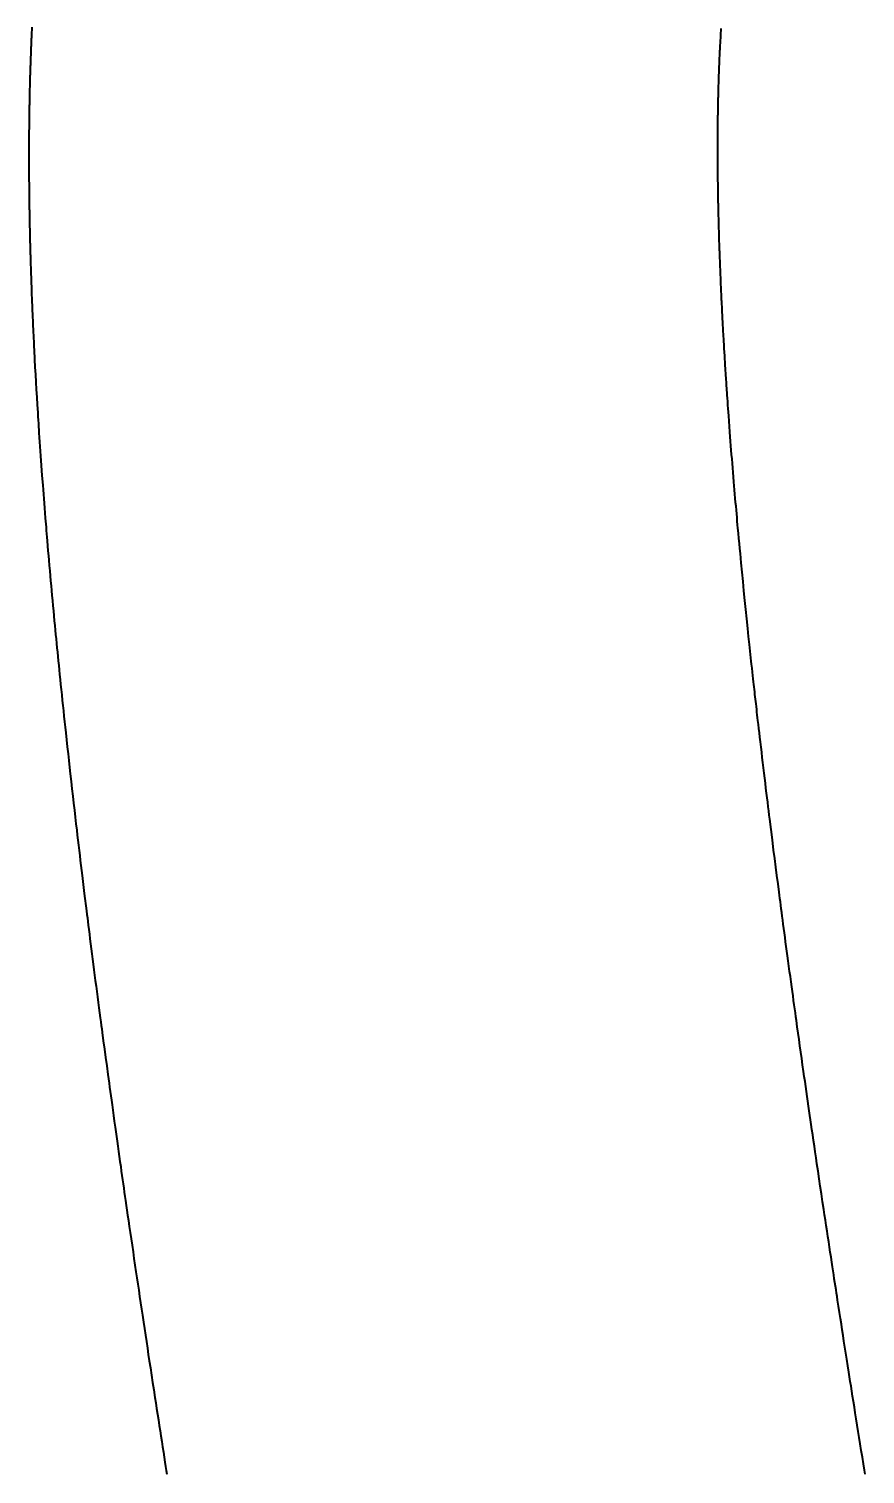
# Model space of a CAD drawing. Header units: millimetres. Extents: x 15 to 415, y 5 to 292.
# Drawn here: x 136.62 to 139.9, y 239.42 to 245.1 of the extents above; entities that cross this region are included whole.
import ezdxf

# ---------------------------------------------------------------- set-up
doc = ezdxf.new("R2010")
doc.units = ezdxf.units.MM
doc.layers.add('Geometries', color=7, linetype='Continuous')

msp = doc.modelspace()

# ---------------------------------------------------------------- linework, layer by layer
at = {"layer": 'Geometries', "linetype": 'Continuous', "lineweight": 40, "flags": 128}
for points in [[(136.6277, 245.1121), (136.6272, 245.1013), (136.6267, 245.0908), (136.6263, 245.0807), (136.6258, 245.0714), (136.6255, 245.0644), (136.6253, 245.0579), (136.625, 245.0515), (136.6247, 245.0449), (136.6245, 245.0383), (136.6242, 245.0318), (136.6239, 245.0251), (136.6237, 245.0181), (136.6234, 245.0106), (136.6231, 245.0025), (136.6228, 244.9939), (136.6225, 244.9867), (136.6223, 244.9793), (136.622, 244.9715), (136.6218, 244.9641), (136.6216, 244.9571), (136.6214, 244.9506), (136.6211, 244.9434), (136.6209, 244.9368), (136.6208, 244.9309), (136.6206, 244.9251), (136.6204, 244.9193), (136.6203, 244.9148), (136.6202, 244.9102), (136.6201, 244.9057), (136.6199, 244.9011), (136.6198, 244.8963), (136.6197, 244.8906), (136.6195, 244.8842), (136.6193, 244.8771), (136.6191, 244.8693), (136.619, 244.8609), (136.6188, 244.8518), (136.6186, 244.8432), (136.6184, 244.8353), (136.6183, 244.828), (136.6181, 244.8214), (136.618, 244.8155), (136.6179, 244.8111), (136.6179, 244.8071), (136.6178, 244.8036), (136.6178, 244.8002), (136.6177, 244.7968), (136.6176, 244.7934), (136.6174, 244.7778), (136.6173, 244.7737), (136.6173, 244.7696), (136.6172, 244.7652), (136.6172, 244.7602), (136.6171, 244.7547), (136.617, 244.7487), (136.6169, 244.7435), (136.6169, 244.738), (136.6168, 244.7322), (136.6168, 244.7261), (136.6167, 244.7196), (136.6166, 244.7129), (136.6165, 244.7035), (136.6165, 244.6948), (136.6164, 244.6869), (136.6164, 244.6798), (136.6163, 244.6747), (136.6163, 244.6701), (136.6163, 244.6656), (136.6163, 244.661), (136.6162, 244.6511), (136.6162, 244.6407), (136.6162, 244.6297), (136.6161, 244.6183), (136.6161, 244.6066), (136.6161, 244.5944), (136.6161, 244.5821), (136.6162, 244.5701), (136.6162, 244.5592), (136.6162, 244.5487), (136.6163, 244.5386), (136.6163, 244.5287), (136.6164, 244.5182), (136.6165, 244.5071), (136.6166, 244.4979), (136.6166, 244.4884), (136.6167, 244.4784), (136.6168, 244.4687), (136.6169, 244.4594), (136.617, 244.4505), (136.6171, 244.4419), (136.6173, 244.4338), (136.6174, 244.426), (136.6175, 244.4186), (136.6176, 244.4116), (136.6177, 244.4048), (136.6178, 244.398), (136.6179, 244.3906), (136.618, 244.3826), (136.6182, 244.3741), (136.6183, 244.3649), (136.6186, 244.3525), (136.6188, 244.3403), (136.619, 244.3284), (136.6193, 244.3169), (136.6195, 244.3058), (136.6198, 244.2952), (136.62, 244.2852), (136.6202, 244.2757), (136.6204, 244.2669), (136.6206, 244.2596), (136.6208, 244.2527), (136.621, 244.2463), (136.6211, 244.2401), (136.6213, 244.2338), (136.6215, 244.2274), (136.6216, 244.2211), (136.6218, 244.2147), (136.622, 244.2087), (136.6222, 244.2028), (136.6223, 244.1968), (136.6225, 244.1906), (136.6227, 244.1839), (136.6229, 244.1767), (136.6232, 244.1689), (136.6234, 244.1606), (136.6237, 244.1517), (136.6241, 244.1403), (136.6245, 244.1285), (136.6249, 244.1165), (136.6253, 244.1044), (136.6258, 244.0921), (136.6262, 244.0797), (136.6266, 244.0689), (136.627, 244.0583), (136.6274, 244.0481), (136.6278, 244.0383), (136.6282, 244.029), (136.6285, 244.0202), (136.6289, 244.0118), (136.6292, 244.0031), (136.6296, 243.9948), (136.6299, 243.9867), (136.6303, 243.9788), (136.6306, 243.9711), (136.6311, 243.959), (136.6316, 243.9475), (136.6321, 243.9358), (136.6327, 243.9241), (136.6332, 243.9122), (136.6338, 243.9002), (136.6344, 243.888), (136.6349, 243.8779), (136.6354, 243.8671), (136.636, 243.8557), (136.6366, 243.8436), (136.6372, 243.8308), (136.6379, 243.8179), (136.6385, 243.8049), (136.6401, 243.7755), (136.6417, 243.7461), (136.6434, 243.7166), (136.6451, 243.687), (136.6469, 243.6573), (136.6487, 243.6272), (136.6506, 243.5967), (136.6515, 243.5816), (136.6524, 243.5674), (136.6533, 243.5539), (136.6541, 243.5412), (136.6549, 243.5291), (136.6557, 243.5172), (136.657, 243.4989), (136.6582, 243.4811), (136.6593, 243.4638), (136.662, 243.4263), (136.6647, 243.3884), (136.6675, 243.35), (136.6704, 243.3112), (136.6717, 243.2936), (136.6731, 243.2759), (136.6745, 243.2581), (136.6759, 243.2401), (136.6773, 243.2215), (136.6789, 243.2022), (136.6805, 243.1821), (136.6814, 243.1705), (136.6824, 243.1587), (136.6834, 243.1464), (136.6844, 243.1336), (136.6855, 243.1202), (136.6867, 243.1064), (136.6879, 243.0921), (136.6896, 243.0723), (136.6912, 243.053), (136.6928, 243.0342), (136.6944, 243.016), (136.6962, 242.995), (136.698, 242.9745), (136.6998, 242.9546), (136.7016, 242.9352), (136.7033, 242.9163), (136.7049, 242.8978), (136.7068, 242.8777), (136.7086, 242.8575), (136.7105, 242.8374), (136.7124, 242.8173), (136.7142, 242.7975), (136.716, 242.7786), (136.7178, 242.7601), (136.7195, 242.7421), (136.7212, 242.7246), (136.7229, 242.7069), (136.7246, 242.6894), (136.7263, 242.672), (136.728, 242.6548), (136.7297, 242.6377), (136.7314, 242.6207), (136.7332, 242.6031), (136.735, 242.5851), (136.7369, 242.5666), (136.7388, 242.5475), (136.7408, 242.5279), (136.7429, 242.5078), (136.7451, 242.487), (136.7473, 242.4656), (136.7494, 242.4453), (136.7516, 242.4245), (136.7539, 242.4032), (136.7561, 242.3818), (136.7585, 242.3603), (136.7608, 242.3385), (136.7638, 242.3107), (136.7669, 242.2828), (136.7699, 242.2555), (136.7728, 242.2286), (136.7757, 242.2023), (136.7786, 242.1766), (136.782, 242.1467), (136.7853, 242.1175), (136.7886, 242.0889), (136.7918, 242.0609), (136.7949, 242.0335), (136.798, 242.0068), (136.8011, 241.9807), (136.8041, 241.9552), (136.8064, 241.9357), (136.8087, 241.916), (136.8111, 241.8959), (136.8135, 241.8753), (136.8158, 241.8558), (136.8182, 241.8359), (136.8206, 241.8161), (136.823, 241.7967), (136.8253, 241.7778), (136.8282, 241.7536), (136.8311, 241.7302), (136.8339, 241.707), (136.8425, 241.6377), (136.8442, 241.6242), (136.8459, 241.6106), (136.8476, 241.5965), (136.8495, 241.5819), (136.8516, 241.5647), (136.8539, 241.5469), (136.8562, 241.5284), (136.8587, 241.5092), (136.8612, 241.4893), (136.8638, 241.4689), (136.8664, 241.4485), (136.8691, 241.428), (136.8718, 241.4066), (136.8746, 241.3852), (136.8773, 241.3639), (136.8801, 241.3425), (136.8829, 241.3212), (136.8857, 241.3001), (136.8885, 241.2783), (136.8913, 241.2572), (136.894, 241.2368), (136.8966, 241.2172), (136.8986, 241.2023), (136.9005, 241.1878), (136.9024, 241.1738), (136.9042, 241.16), (136.9086, 241.1273), (136.913, 241.0946), (136.9174, 241.0619), (136.9219, 241.0288), (136.9265, 240.9951), (136.9312, 240.9609), (136.9334, 240.9446), (136.9357, 240.928), (136.938, 240.9111), (136.9404, 240.8936), (136.9429, 240.8757), (136.9458, 240.8547), (136.9488, 240.8332), (136.9519, 240.8111), (136.9551, 240.7883), (136.9576, 240.7699), (136.9603, 240.7512), (136.9629, 240.7323), (136.9655, 240.7139), (136.9685, 240.6927), (136.9714, 240.6722), (136.9742, 240.6526), (136.9769, 240.6336), (136.9794, 240.6155), (136.9819, 240.5981), (136.9843, 240.5815), (136.9866, 240.5651), (136.989, 240.5487), (136.9913, 240.5324), (136.9937, 240.516), (136.996, 240.4997), (136.9988, 240.4805), (137.0016, 240.4612), (137.0044, 240.4414), (137.0074, 240.4212), (137.0108, 240.3976), (137.0143, 240.3735), (137.0179, 240.3488), (137.0216, 240.3235), (137.0254, 240.2978), (137.0292, 240.2718), (137.0331, 240.2456), (137.037, 240.2192), (137.0405, 240.1952), (137.0441, 240.171), (137.0477, 240.1467), (137.0514, 240.1221), (137.0551, 240.0973), (137.0588, 240.0728), (137.0624, 240.0488), (137.0664, 240.0221), (137.0703, 239.996), (137.0742, 239.9704), (137.0779, 239.9455), (137.0818, 239.9199), (137.0856, 239.8949), (137.0894, 239.8696), (137.0937, 239.842), (137.098, 239.8138), (137.1024, 239.7849), (137.1069, 239.7555), (137.1115, 239.7255), (137.1149, 239.7038), (137.1183, 239.6817), (137.1217, 239.6593), (137.1251, 239.6373), (137.1285, 239.6157), (137.1317, 239.5948), (137.1349, 239.5743), (137.1383, 239.5525), (137.1416, 239.5313), (137.1448, 239.5107), (137.1479, 239.4908), (137.1509, 239.4716), (137.1536, 239.4547), (137.1561, 239.4384), (137.1584, 239.4243)], [(139.9035, 239.4242), (139.9011, 239.4394), (139.8969, 239.4652), (139.8927, 239.4913), (139.8885, 239.5174), (139.8844, 239.5429), (139.8804, 239.5677), (139.8765, 239.5919), (139.8726, 239.6169), (139.8687, 239.6411), (139.8649, 239.6646), (139.8613, 239.6875), (139.8578, 239.7096), (139.8544, 239.7311), (139.8513, 239.7507), (139.8483, 239.7697), (139.8453, 239.7883), (139.8425, 239.8065), (139.8396, 239.8243), (139.8356, 239.8503), (139.8316, 239.8755), (139.8278, 239.9), (139.824, 239.9237), (139.8204, 239.9467), (139.817, 239.969), (139.8135, 239.9909), (139.8101, 240.0134), (139.8065, 240.0364), (139.8028, 240.06), (139.7991, 240.084), (139.7953, 240.1086), (139.7933, 240.1218), (139.7912, 240.1352), (139.7891, 240.1487), (139.787, 240.1625), (139.7848, 240.1769), (139.7825, 240.1916), (139.7802, 240.2069), (139.7777, 240.2228), (139.7752, 240.2392), (139.7724, 240.2575), (139.7695, 240.2765), (139.7665, 240.2961), (139.7635, 240.3164), (139.7603, 240.3373), (139.757, 240.3588), (139.7539, 240.3796), (139.7507, 240.401), (139.7474, 240.4222), (139.7443, 240.4434), (139.7411, 240.4643), (139.7365, 240.4951), (139.7319, 240.5256), (139.7275, 240.5556), (139.723, 240.5853), (139.7187, 240.6146), (139.7144, 240.6435), (139.7109, 240.6675), (139.7074, 240.6909), (139.7041, 240.7137), (139.7008, 240.7359), (139.6977, 240.7574), (139.6946, 240.7783), (139.6917, 240.7986), (139.689, 240.8167), (139.6865, 240.8344), (139.6838, 240.8525), (139.6812, 240.8709), (139.6785, 240.8897), (139.6757, 240.9088), (139.673, 240.928), (139.6701, 240.9475), (139.6673, 240.9674), (139.6644, 240.9875), (139.6616, 241.0073), (139.658, 241.0328), (139.6544, 241.0577), (139.651, 241.0822), (139.6474, 241.1078), (139.6438, 241.133), (139.6403, 241.1578), (139.6369, 241.1824), (139.6335, 241.2067), (139.6314, 241.2218), (139.6293, 241.2372), (139.627, 241.253), (139.6248, 241.2694), (139.6224, 241.2863), (139.6201, 241.3037), (139.6176, 241.3215), (139.6151, 241.3399), (139.6124, 241.3596), (139.6096, 241.3798), (139.6068, 241.4001), (139.6041, 241.4206), (139.6013, 241.4413), (139.5984, 241.462), (139.596, 241.4799), (139.5936, 241.4979), (139.5912, 241.5159), (139.5888, 241.5341), (139.5864, 241.5521), (139.5841, 241.5692), (139.5819, 241.5858), (139.5798, 241.6017), (139.5777, 241.6171), (139.5757, 241.6322), (139.5738, 241.6466), (139.572, 241.6605), (139.5703, 241.6738), (139.5686, 241.6866), (139.5669, 241.6993), (139.5653, 241.7121), (139.5611, 241.7443), (139.5568, 241.7771), (139.5526, 241.8104), (139.5483, 241.8438), (139.544, 241.8773), (139.539, 241.9172), (139.5339, 241.9575), (139.5288, 241.9983), (139.5268, 242.0144), (139.5248, 242.0307), (139.5227, 242.0475), (139.5206, 242.0648), (139.5184, 242.0827), (139.5161, 242.1011), (139.5138, 242.12), (139.5115, 242.1395), (139.5091, 242.1594), (139.5066, 242.1798), (139.5041, 242.2004), (139.5016, 242.2213), (139.4993, 242.2412), (139.4969, 242.2614), (139.4945, 242.2819), (139.4921, 242.302), (139.4898, 242.3215), (139.4878, 242.3384), (139.4859, 242.3547), (139.4841, 242.3705), (139.4823, 242.3858), (139.481, 242.3975), (139.4797, 242.4087), (139.4785, 242.4193), (139.4773, 242.4294), (139.4761, 242.4408), (139.4748, 242.4515), (139.4737, 242.4614), (139.4727, 242.4706), (139.4716, 242.4798), (139.4706, 242.4891), (139.4695, 242.4987), (139.4684, 242.5085), (139.4673, 242.5184), (139.4662, 242.5285), (139.465, 242.5388), (139.4638, 242.5496), (139.4624, 242.5629), (139.4608, 242.577), (139.4592, 242.5917), (139.4575, 242.6073), (139.4561, 242.6197), (139.4548, 242.6326), (139.4533, 242.6457), (139.4519, 242.659), (139.4505, 242.6722), (139.4491, 242.6855), (139.4457, 242.717), (139.4424, 242.7486), (139.4385, 242.7857), (139.4347, 242.8221), (139.4311, 242.8579), (139.4273, 242.8958), (139.4236, 242.9331), (139.4199, 242.97), (139.4164, 243.0065), (139.413, 243.0425), (139.4111, 243.0625), (139.4092, 243.0824), (139.4073, 243.1022), (139.4055, 243.1221), (139.4036, 243.1424), (139.4024, 243.1561), (139.4011, 243.1699), (139.3999, 243.184), (139.3986, 243.1982), (139.3973, 243.213), (139.396, 243.2282), (139.3946, 243.2439), (139.3932, 243.2601), (139.3917, 243.2766), (139.3903, 243.293), (139.389, 243.3092), (139.3876, 243.3251), (139.3861, 243.3436), (139.3846, 243.3617), (139.3831, 243.3793), (139.3817, 243.3965), (139.3803, 243.4146), (139.3789, 243.4321), (139.3775, 243.4493), (139.3761, 243.4666), (139.3748, 243.4838), (139.3735, 243.5011), (139.3719, 243.5214), (139.3704, 243.542), (139.3688, 243.5629), (139.3673, 243.5841), (139.3662, 243.5984), (139.3652, 243.6126), (139.3643, 243.6264), (139.3633, 243.6398), (139.3624, 243.6528), (139.3615, 243.6654), (139.3609, 243.6751), (139.3602, 243.6844), (139.3596, 243.6933), (139.3591, 243.7019), (139.3585, 243.7102), (139.358, 243.7182), (139.3575, 243.7256), (139.357, 243.7337), (139.3564, 243.7425), (139.3558, 243.7521), (139.3551, 243.7624), (139.3546, 243.7709), (139.354, 243.7798), (139.3535, 243.7886), (139.3529, 243.7972), (139.3524, 243.8056), (139.3515, 243.8203), (139.3507, 243.8346), (139.3498, 243.8485), (139.349, 243.8627), (139.3482, 243.8774), (139.3476, 243.8868), (139.3471, 243.8964), (139.3466, 243.9057), (139.3461, 243.9147), (139.3456, 243.9232), (139.3452, 243.9313), (139.3447, 243.939), (139.3444, 243.9463), (139.3439, 243.9549), (139.3434, 243.9635), (139.343, 243.9723), (139.3425, 243.9811), (139.3421, 243.9902), (139.3415, 244.0009), (139.341, 244.0118), (139.3405, 244.0225), (139.34, 244.0327), (139.3396, 244.0404), (139.3393, 244.0478), (139.3389, 244.0552), (139.3385, 244.0631), (139.3381, 244.0717), (139.3377, 244.0807), (139.3373, 244.0903), (139.3369, 244.1001), (139.3365, 244.1096), (139.3361, 244.119), (139.3357, 244.1282), (139.3352, 244.1387), (139.3348, 244.149), (139.3344, 244.1593), (139.334, 244.1702), (139.3335, 244.1819), (139.3331, 244.1941), (139.3327, 244.2028), (139.3324, 244.2116), (139.3321, 244.2201), (139.3318, 244.2282), (139.3316, 244.2357), (139.3313, 244.2428), (139.3311, 244.2494), (139.3308, 244.2597), (139.3304, 244.2699), (139.3301, 244.28), (139.3299, 244.286), (139.3298, 244.2919), (139.3296, 244.2979), (139.3294, 244.3042), (139.3292, 244.3111), (139.329, 244.3184), (139.3288, 244.3261), (139.3286, 244.3342), (139.3284, 244.3409), (139.3282, 244.3479), (139.328, 244.3546), (139.3279, 244.361), (139.3277, 244.3688), (139.3275, 244.3759), (139.3274, 244.3825), (139.3272, 244.3885), (139.3271, 244.3946), (139.3269, 244.4014), (139.3268, 244.409), (139.3266, 244.4154), (139.3265, 244.4222), (139.3264, 244.4295), (139.3262, 244.4368), (139.3261, 244.4438), (139.326, 244.4504), (139.3259, 244.4566), (139.3258, 244.464), (139.3257, 244.4707), (139.3256, 244.4769), (139.3255, 244.4825), (139.3254, 244.4879), (139.3253, 244.4982), (139.3251, 244.5081), (139.3251, 244.5119), (139.325, 244.5158), (139.325, 244.5201), (139.3249, 244.525), (139.3249, 244.5304), (139.3248, 244.5362), (139.3248, 244.5425), (139.3247, 244.5493), (139.3246, 244.5567), (139.3246, 244.5632), (139.3246, 244.5697), (139.3245, 244.5757), (139.3245, 244.5814), (139.3245, 244.5867), (139.3244, 244.5917), (139.3244, 244.597), (139.3244, 244.6019), (139.3244, 244.6063), (139.3244, 244.6106), (139.3244, 244.6159), (139.3244, 244.6211), (139.3244, 244.6264), (139.3243, 244.6317), (139.3243, 244.6372), (139.3244, 244.6431), (139.3244, 244.65), (139.3244, 244.6575), (139.3244, 244.6656), (139.3244, 244.6742), (139.3245, 244.6814), (139.3245, 244.6885), (139.3245, 244.6952), (139.3246, 244.7016), (139.3246, 244.7086), (139.3247, 244.7151), (139.3247, 244.7211), (139.3248, 244.7267), (139.3249, 244.7324), (139.3249, 244.7381), (139.325, 244.7438), (139.325, 244.7495), (139.3251, 244.7558), (139.3252, 244.7625), (139.3253, 244.7698), (139.3254, 244.7776), (139.3255, 244.7841), (139.3257, 244.7906), (139.3258, 244.7968), (139.3259, 244.8028), (139.326, 244.8084), (139.3261, 244.8138), (139.3262, 244.8207), (139.3264, 244.827), (139.3265, 244.8329), (139.3266, 244.8387), (139.3268, 244.8445), (139.3269, 244.8518), (139.3271, 244.8591), (139.3273, 244.8669), (139.3275, 244.8743), (139.3278, 244.8823), (139.328, 244.8907), (139.3283, 244.8997), (139.3286, 244.9093), (139.3289, 244.9193), (139.3291, 244.9252), (139.3293, 244.931), (139.3295, 244.9365), (139.3297, 244.9416), (139.3299, 244.9465), (139.3301, 244.951), (139.3302, 244.9558), (139.3304, 244.9602), (139.3306, 244.9645), (139.3308, 244.9687), (139.3311, 244.9762), (139.3314, 244.9837), (139.3317, 244.9913), (139.3321, 244.9993), (139.3324, 245.0054), (139.3327, 245.0117), (139.333, 245.0184), (139.3333, 245.0254), (139.3337, 245.0328), (139.3341, 245.0407), (139.3345, 245.0488), (139.3351, 245.0597), (139.3357, 245.0699), (139.3362, 245.0795), (139.3368, 245.0887), (139.3373, 245.0976), (139.3378, 245.1061)]]:
    msp.add_lwpolyline(points, dxfattribs=at)

doc.saveas('drawing.dxf')
